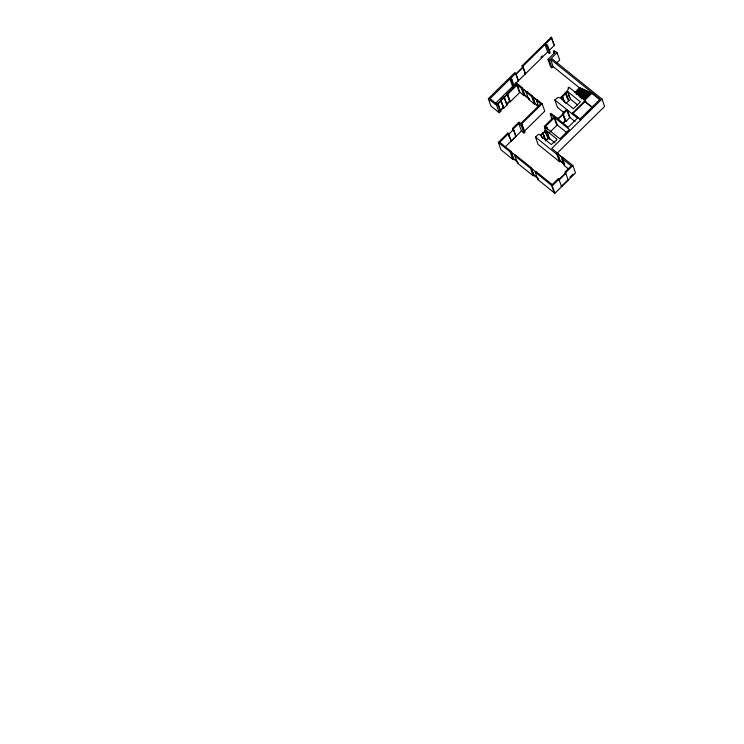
<?xml version="1.0" encoding="UTF-8"?>
<svg xmlns="http://www.w3.org/2000/svg" width="744" height="744" viewBox="0 0 744 744"><rect width="100%" height="100%" fill="white"/><g stroke="black" fill="none" stroke-linecap="round" stroke-linejoin="round"><path stroke-width="1.12" d="M515.731 73.358L510.663 78.353L511.835 79.301L514.485 86.723L513.788 87.411L511.137 79.98L509.966 79.031L490.008 98.682L496.583 103.983L497.364 103.211L498.145 103.835L500.786 111.265L499.261 112.763L490.975 106.076L488.334 98.645L514.792 72.605L515.731 73.358L518.382 80.789M522.79 68.011L522.037 65.891L551.183 37.2L554.54 45.198L548.328 51.308M524.678 73.321L525.385 73.889L522.744 66.458L544.989 44.566L546.859 46.072L549.509 53.503L550.207 52.815L547.556 45.393L545.687 43.877L551.89 37.767M515.936 74.084L523.079 67.053L515.936 74.084L518.354 80.891M511.137 79.98L511.835 79.301M546.859 46.072L547.556 45.393M540.879 57.381L542.497 55.791M516.076 85.476L515.322 83.356L516.011 82.668L522.028 87.513L524.669 94.944L527.831 97.492M495.048 103.751L512.616 86.462L509.966 79.031M514.03 85.067L547.631 51.987L544.989 44.566M500.573 100.059L503.781 96.897L504.488 97.464L507.129 104.895L503.921 108.057L500.573 100.059L503.921 108.057M509.277 100.198L506.98 93.744L516.541 84.342L515.322 83.356M497.82 104.02L501.028 100.868L497.587 103.825L500.247 110.828L503.446 107.675L501.028 100.868M501.27 100.626L507.203 94.367L503.995 97.52L506.655 104.513L509.863 101.361L507.436 94.553M517.247 84.909L519.889 92.33L510.328 101.742L507.687 94.311L517.247 84.909L521.33 88.201L523.971 95.632L524.669 94.944M499.261 112.763L496.62 105.332L498.145 103.835M554.141 53.456L553.387 51.336L554.085 50.657L557.042 52.629L559.693 60.05L556.438 63.249M551.899 67.806L549.249 60.385L550.476 59.167L553.127 66.597L551.899 67.806L550.625 66.783L547.984 59.362L554.894 52.554L553.387 51.336M557.042 52.629L551.36 58.218L601.97 99.054L604.612 106.476L556.819 153.524M521.33 88.201L522.028 87.513M529.179 98.999L524.436 95.176L522.009 88.369L526.985 91.958M503.214 107.489L500.014 110.633L500.786 111.265M526.073 92.024L526.771 91.345L532.444 95.93L535.094 103.351L534.397 104.039L528.714 99.454L526.073 92.024L531.755 96.608L534.397 104.039M528.714 99.454L529.412 98.766M531.755 96.608L532.444 95.93M532.434 96.776L537.391 100.356L532.434 96.776L534.862 103.583L538.796 106.755M538.758 106.801L536.471 100.421L537.168 99.733L542.116 103.732L544.766 111.154L524.101 131.493L524.883 132.116L523.953 133.027L521.414 130.981L518.773 123.55L513.248 128.991L515.89 136.422M508.561 133.604L499.745 142.281L510.849 151.237L513.5 158.667L512.802 159.356L500.991 149.823L498.35 142.402L507.854 133.037L511.212 141.035L510.505 140.467M513.304 130.544L512.542 128.424L518.996 122.072L520.754 123.495L540.721 103.844L536.471 100.421M508.71 134.292L513.537 129.54L516.011 136.385L511.184 141.137L508.756 134.329M523.73 130.433L521.46 124.062L542.116 103.732M523.953 133.027L521.312 125.606L522.241 124.685L521.46 124.062M504.795 147.34L521.414 130.981M564.212 112.781L557.479 107.341L554.829 99.919L558.223 97.334L559.953 97.985L561.952 96.348L567.058 90.991L568.676 88.769L567.923 88.164L568.918 87.178L585.351 100.44L585.751 101.556L585.286 102.012L585.1 101.482L572.806 113.59L580.218 119.57L580.013 118.984L600.101 99.203L550.476 59.167M564.361 102.077L562.473 96.767L565.952 93.344L568.788 100.924L570.527 99.212L567.877 91.782L566.138 93.493M562.473 96.767L560.92 98.636L573.429 108.726L580.394 101.872L567.877 91.782M512.802 159.356L510.151 151.925L510.849 151.237M517.499 161.894L513.425 158.612L511.044 151.757M552.122 119.338L550.235 114.037L550.932 113.348L558.753 119.263M574.759 92.433L579.65 87.625L580.943 88.666L578.497 91.075M575.865 92.954L580.757 88.136L582.041 89.178L577.158 93.995M565.812 103.509L568.593 100.775L565.952 93.344M576.154 94.265L581.855 88.657L583.147 89.699L578.265 94.507M514.894 155.747L515.592 155.068L531.16 167.623L533.801 175.054L533.104 175.733L517.545 163.178L514.894 155.747L530.463 168.311L533.104 175.733M577.26 94.786L582.961 89.168L584.254 90.21L584.068 89.689L578.367 95.297M546.961 127.512L546.449 128.014L559.851 138.83L569.365 129.465L554.578 117.533L545.575 126.396L546.961 127.512L547.714 129.633M515.88 155.738L510.998 151.804M513.425 158.612L517.545 161.848M564.389 163.996L560.446 160.806L559.516 161.718L538.089 144.429L535.438 137.008L538.647 134.311L540.6 135.138L542.925 132.86L545.761 140.439L548.077 138.152L544.822 130.237L545.938 129.14L545.026 128.405L545.836 127.605L544.31 126.378L553.871 116.966L550.235 114.037M578.553 95.827L581.808 92.619M579.464 95.818L585.165 90.201L586.458 91.242L586.272 90.712L579.753 97.129M565.859 121.467L563.217 114.037L567.328 109.991L569.969 117.422L565.859 121.467L562.511 113.469L566.621 109.424L554.829 99.919M545.333 139.76L542.878 133.241L540.795 135.296L542.581 138.254M543.111 133.009L545.436 130.73M543.064 133.39L545.622 130.879L546.468 131.558L549.109 138.988L549.574 138.533L546.933 131.102L546.468 131.558M557.823 118.082L558.047 118.696L562.966 114.278L558.065 119.105L568.184 127.27L577.437 118.157L567.328 109.991M582.385 95.251L584.012 93.651M541.827 136.124L541.362 136.58L551.22 144.541L556.837 139.928L556.326 139.519L556.791 139.054L546.933 131.102M580.859 97.65L587.379 91.233L588.671 92.275L588.476 91.745L581.148 98.961M582.673 96.571L587.565 91.754L587.379 91.233M582.152 98.692L587.035 93.874M517.545 163.178L518.233 162.49M583.064 98.673L589.583 92.265L590.876 93.307L590.69 92.777L583.352 99.994M586.514 95.995L589.769 92.786L589.583 92.265M549.853 132.209L557.219 124.964L554.578 117.533M584.356 99.715L589.248 94.907M599.627 99.622L591.787 93.298L584.459 100.514L585.751 101.556M572.806 113.59L572.592 112.995L585.351 100.44M562.817 123.197L565.161 120.891M563.05 123.392L565.394 121.086L562.966 114.278M545.715 140.821L548.263 138.31L545.622 130.879M530.463 168.311L531.16 167.623M586.774 113.116L589.239 110.698M568.63 169.074L564.259 165.54L561.608 158.119L562.538 157.207L572.861 165.531L575.512 172.961L554.866 193.282L537.847 179.564L538.544 178.876L533.736 174.998L531.356 168.135M601.97 99.054L551.741 148.493L557.795 153.376L558.549 155.496M537.847 179.564L535.206 172.134L535.903 171.446L552.206 184.605L558.4 178.504L561.748 186.502L561.05 185.935M536.192 172.124L531.309 168.181M533.736 174.998L538.665 178.886M559.516 161.718L556.865 154.287L557.795 153.376M560.213 161.448L557.554 154.454L558.019 153.999L562.762 157.821L557.786 154.222L560.213 161.03L564.715 164.666M554.866 193.282L552.215 185.861L559.107 179.081M567.495 179.583L568.202 180.16L565.561 172.729L572.861 165.531M559.097 179.509L565.542 173.157M569.895 177.23L573.085 174.096M561.283 186.121L561.748 186.084M561.515 186.316L567.97 179.964M553.834 44.631L554.54 45.198M547.631 51.987L549.509 53.503M590.69 92.777L591.982 93.818L591.787 93.298M588.476 91.745L589.769 92.786M547.984 59.362L549.249 60.385M586.272 90.712L587.565 91.754M584.068 89.689L585.361 90.731L585.165 90.201M553.127 66.597L579.836 88.145L579.65 87.625M585.1 101.482L592.522 107.471M586.114 102.672L591.88 107.331M570.527 99.212L577.669 104.978M522.037 65.891L522.744 66.458M525.459 73.823L523.032 67.016M572.592 112.995L580.952 119.738M569.969 117.422L575.028 121.505M562.511 113.469L563.217 114.037M522.009 88.369L526.752 92.191M536.666 104.625L538.238 105.89M512.616 86.462L513.788 87.411M519.889 92.33L523.971 95.632M557.219 124.964L566.789 132.683M506.98 93.744L507.687 94.311M510.328 101.742L509.621 101.175L506.422 104.327L507.129 104.895M549.574 138.533L554.95 142.867M548.077 138.152L544.822 130.237M548.263 138.31L549.109 138.988M488.334 98.645L496.62 105.332M518.773 123.55L521.312 125.606M535.438 137.008L556.865 154.287M561.608 158.119L571.234 165.884L564.854 172.162L565.561 172.729M512.542 128.424L513.248 128.991M565.31 173.389L565.775 173.343L559.33 179.695L558.856 179.313M515.192 135.854L516.011 136.385M498.35 142.402L510.151 151.925M535.206 172.134L552.215 185.861M582.961 89.168L583.147 89.699M581.855 88.657L582.041 89.178M580.757 88.136L580.943 88.666M551.183 37.2L553.452 43.571M568.193 94.181L569.327 97.362M565.245 92.777L567.328 98.236M562.659 96.925L564.547 102.226M567.374 111.544L569.262 116.855M554.624 119.087L556.512 124.397M562.641 158.835L563.682 161.755M562.641 159.253L564.371 164.117M562.408 159.058L564.482 164.898M544.357 126.331L545.826 130.618M542.878 133.241L545.529 140.662M516.541 84.342L519.182 91.763M551.62 185.377L554.261 192.798M522.241 124.685L524.883 132.116M507.854 133.037L508.989 136.217"/></g></svg>
